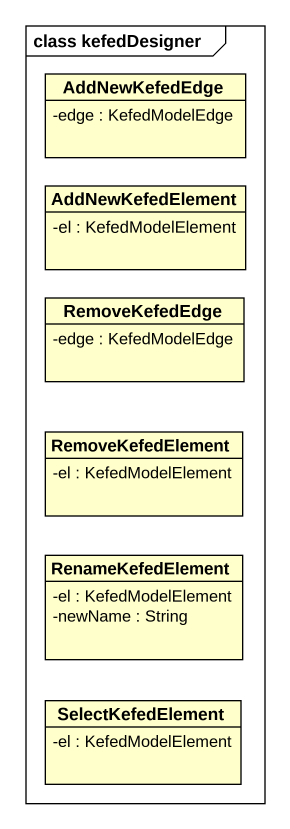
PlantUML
@startuml
mainframe class kefedDesigner
hide circle
hide empty members
skinparam classAttributeIconSize 0
class AddNewKefedEdge {
  -edge : KefedModelEdge
}
class AddNewKefedElement {
  -el : KefedModelElement
}
class RemoveKefedEdge {
  -edge : KefedModelEdge
}
class RemoveKefedElement {
  -el : KefedModelElement
}
class RenameKefedElement {
  -el : KefedModelElement
  -newName : String
}
class SelectKefedElement {
  -el : KefedModelElement
}
@enduml
